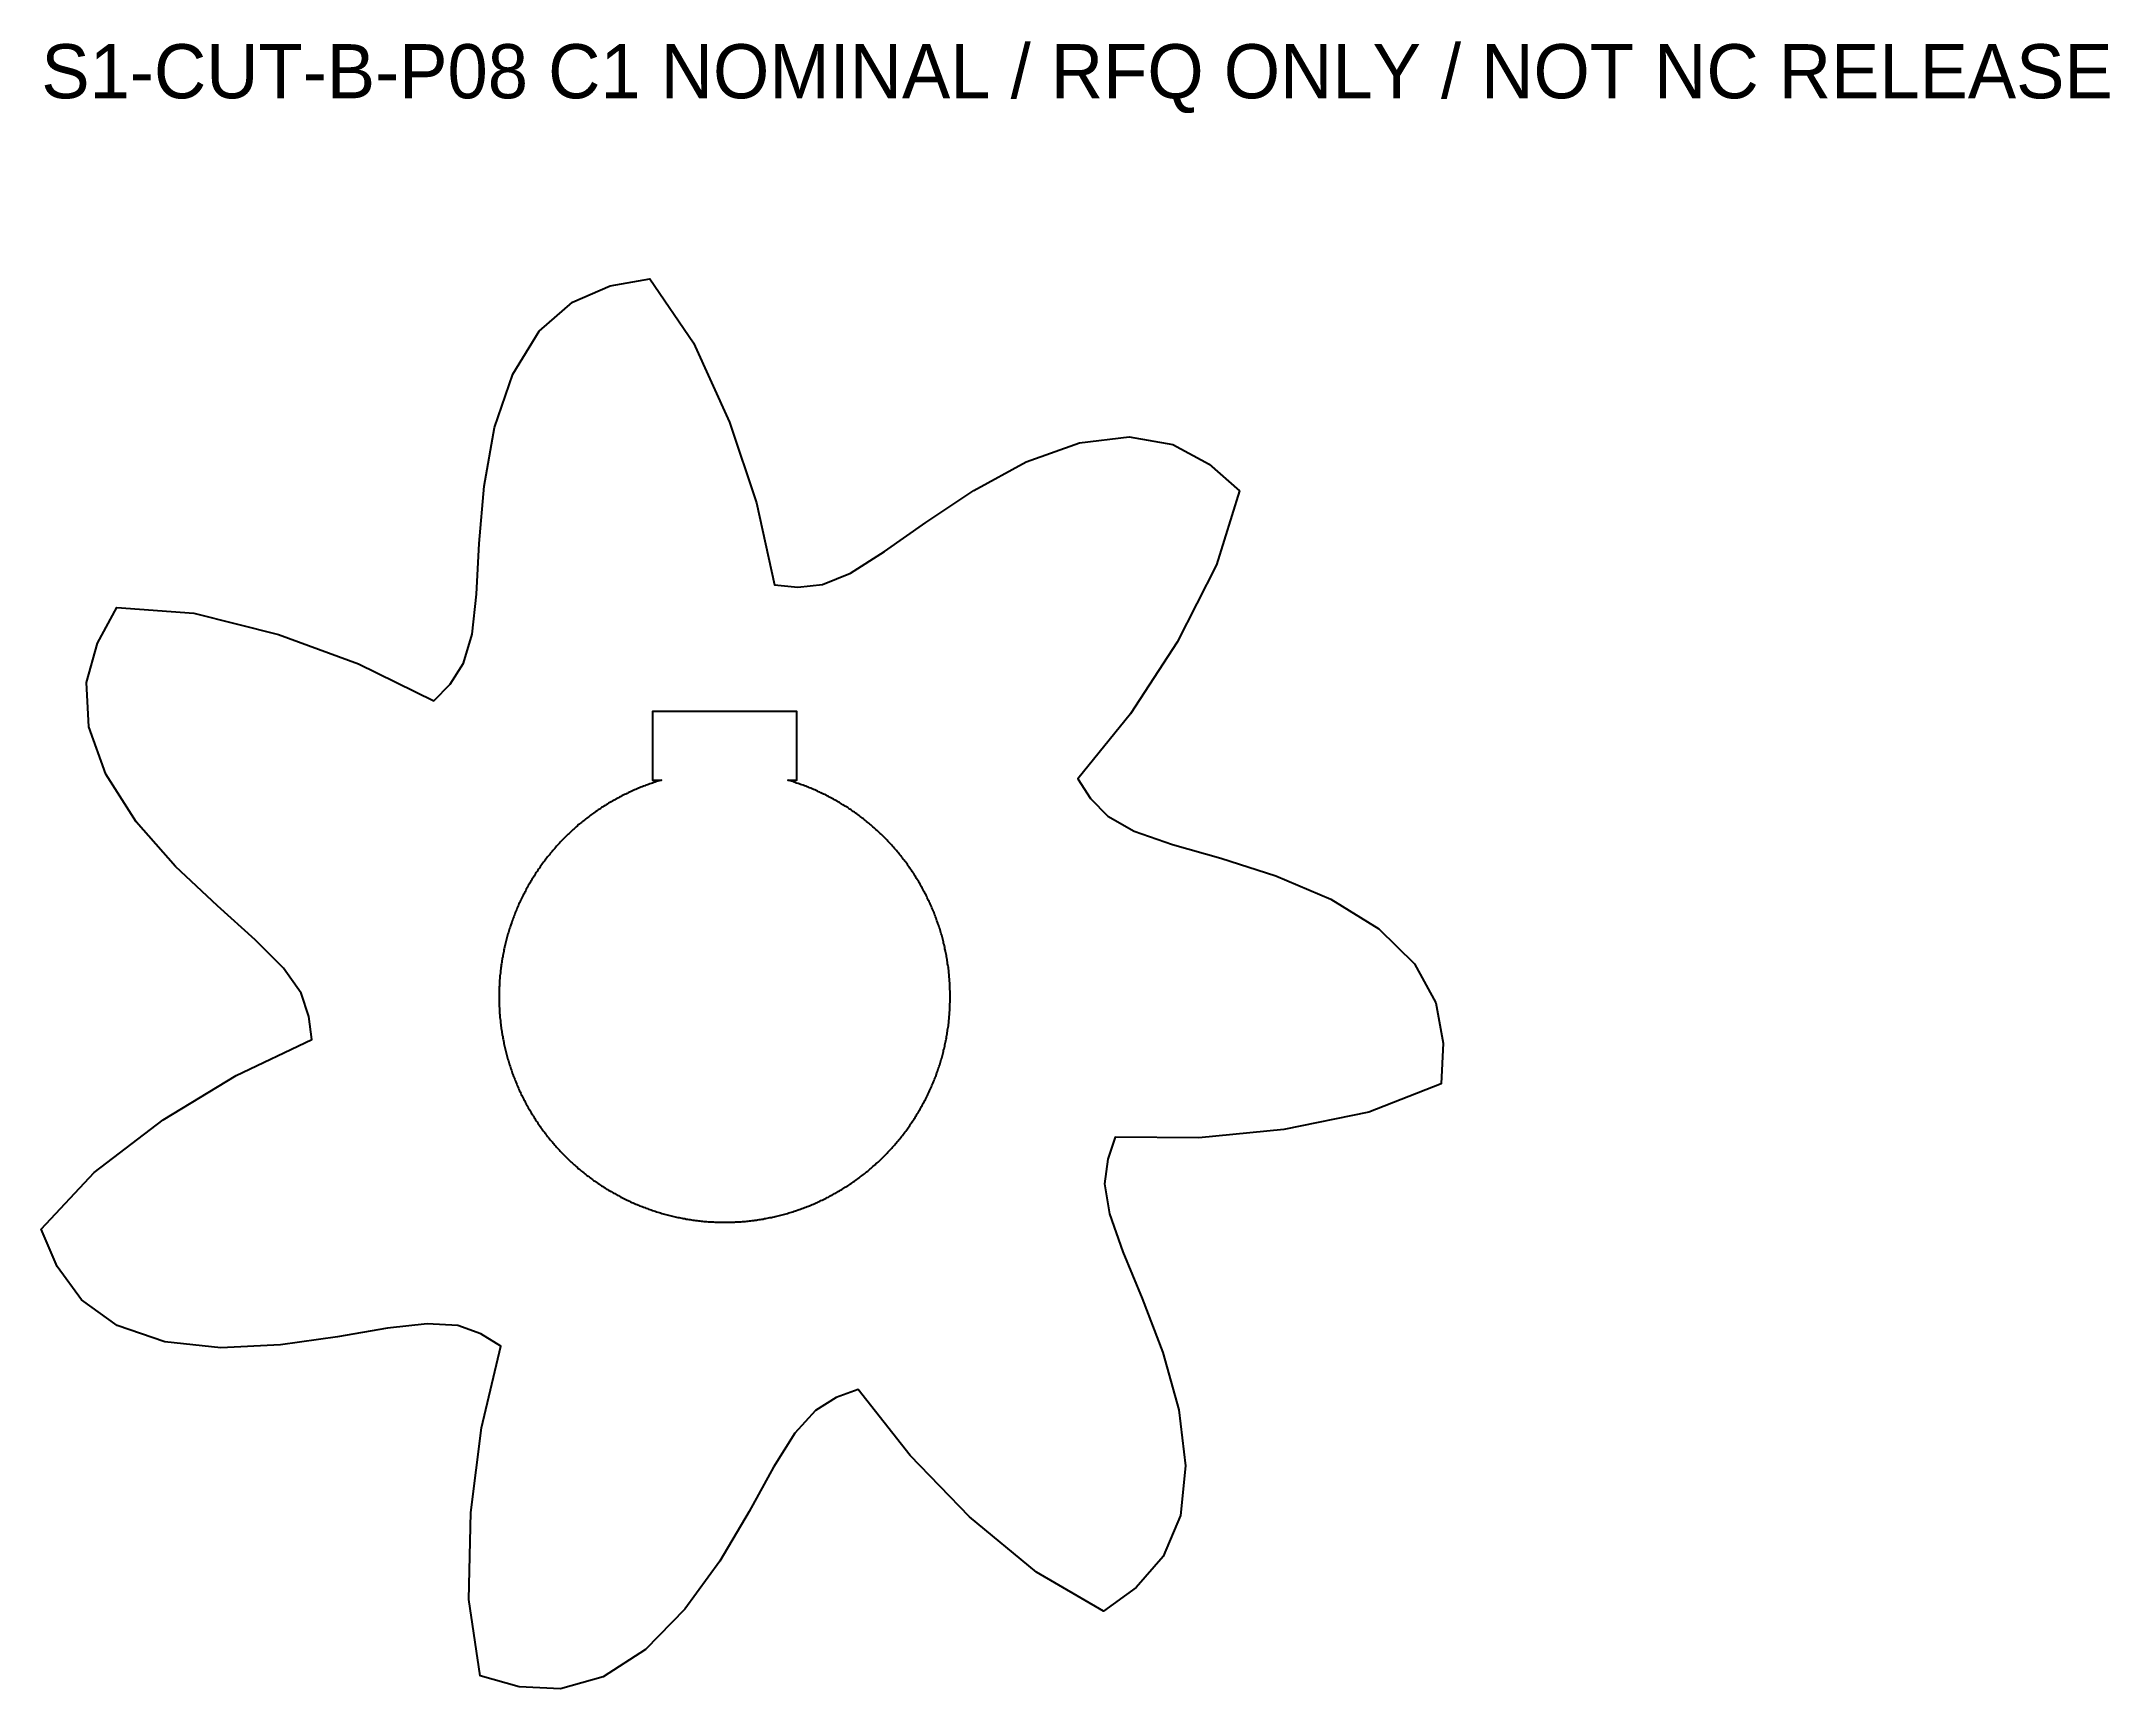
# Model space of a CAD drawing. Header units: millimetres. Extents: x -38 to 77, y -38 to 53.
import ezdxf

# ---------------------------------------------------------------- set-up
doc = ezdxf.new("R2010")
doc.units = ezdxf.units.MM
doc.layers.add('CUT', color=7, linetype='Continuous')
doc.layers.add('INFO', color=7, linetype='Continuous')

msp = doc.modelspace()

# ---------------------------------------------------------------- linework, layer by layer
at = {"layer": 'CUT'}
for points in [[(20.28, 10.98), (21.23, 10), (22.7, 9.18), (24.82, 8.44), (27.51, 7.67), (30.55, 6.7), (33.59, 5.41), (36.25, 3.77), (38.24, 1.82), (39.41, -0.34), (39.82, -2.58), (39.71, -4.82), (35.71, -6.39), (30.99, -7.36), (26.29, -7.82), (21.64, -7.78), (21.23, -9.01), (21.06, -10.37), (21.33, -12.03), (22.07, -14.14), (23.15, -16.73), (24.28, -19.71), (25.17, -22.89), (25.55, -26), (25.26, -28.76), (24.31, -31.02), (22.81, -32.74), (20.99, -34.05), (17.28, -31.9), (13.57, -28.82), (10.28, -25.43), (7.41, -21.77), (6.19, -22.21), (5.03, -22.93), (3.89, -24.18), (2.71, -26.07), (1.36, -28.53), (-0.27, -31.28), (-2.2, -33.95), (-4.39, -36.18), (-6.74, -37.69), (-9.1, -38.35), (-11.38, -38.25), (-13.54, -37.64), (-14.17, -33.4), (-14.07, -28.58), (-13.47, -23.89), (-12.4, -19.37), (-13.51, -18.69), (-14.79, -18.22), (-16.48, -18.12), (-18.69, -18.37), (-21.46, -18.84), (-24.62, -19.29), (-27.92, -19.45), (-31.03, -19.13), (-33.66, -18.23), (-35.65, -16.79), (-37, -14.95), (-37.87, -12.88), (-34.95, -9.74), (-31.12, -6.82), (-27.08, -4.36), (-22.88, -2.38), (-23.04, -1.09), (-23.47, 0.2), (-24.44, 1.58), (-26.02, 3.16), (-28.11, 5.03), (-30.43, 7.22), (-32.61, 9.7), (-34.3, 12.33), (-35.24, 14.95), (-35.36, 17.41), (-34.76, 19.6), (-33.68, 21.57), (-29.41, 21.25), (-24.73, 20.07), (-20.29, 18.45), (-16.12, 16.4), (-15.22, 17.33), (-14.48, 18.48), (-14, 20.09), (-13.75, 22.31), (-13.6, 25.11), (-13.33, 28.3), (-12.75, 31.55), (-11.74, 34.51), (-10.28, 36.88), (-8.44, 38.5), (-6.34, 39.4), (-4.14, 39.79), (-1.72, 36.24), (0.27, 31.85), (1.77, 27.37), (2.77, 22.83), (4.06, 22.7), (5.42, 22.84), (6.98, 23.47), (8.87, 24.67), (11.16, 26.29), (13.81, 28.06), (16.71, 29.64), (19.66, 30.69), (22.42, 31.03), (24.84, 30.6), (26.85, 29.52), (28.53, 28.04), (27.26, 23.94), (25.08, 19.65), (22.5, 15.68), (19.58, 12.07)], [(12.5, 0.15), (12.5, 0.23), (12.5, 0.31), (12.49, 0.38), (12.49, 0.46), (12.49, 0.54), (12.48, 0.61), (12.48, 0.69), (12.48, 0.77), (12.47, 0.84), (12.47, 0.92), (12.46, 1), (12.45, 1.07), (12.45, 1.15), (12.44, 1.23), (12.43, 1.3), (12.42, 1.38), (12.42, 1.45), (12.41, 1.53), (12.4, 1.61), (12.39, 1.68), (12.38, 1.76), (12.36, 1.83), (12.35, 1.91), (12.34, 1.99), (12.33, 2.06), (12.32, 2.14), (12.3, 2.21), (12.29, 2.29), (12.27, 2.36), (12.26, 2.44), (12.24, 2.51), (12.23, 2.59), (12.21, 2.66), (12.2, 2.74), (12.18, 2.81), (12.16, 2.89), (12.14, 2.96), (12.13, 3.04), (12.11, 3.11), (12.09, 3.19), (12.07, 3.26), (12.05, 3.33), (12.03, 3.41), (12.01, 3.48), (11.98, 3.56), (11.96, 3.63), (11.94, 3.7), (11.92, 3.78), (11.89, 3.85), (11.87, 3.92), (11.84, 3.99), (11.82, 4.07), (11.79, 4.14), (11.77, 4.21), (11.74, 4.28), (11.72, 4.36), (11.69, 4.43), (11.66, 4.5), (11.63, 4.57), (11.61, 4.64), (11.58, 4.71), (11.55, 4.78), (11.52, 4.85), (11.49, 4.92), (11.46, 5), (11.43, 5.07), (11.4, 5.14), (11.36, 5.21), (11.33, 5.28), (11.3, 5.34), (11.27, 5.41), (11.23, 5.48), (11.2, 5.55), (11.17, 5.62), (11.13, 5.69), (11.1, 5.76), (11.06, 5.82), (11.02, 5.89), (10.99, 5.96), (10.95, 6.03), (10.91, 6.09), (10.88, 6.16), (10.84, 6.23), (10.8, 6.29), (10.76, 6.36), (10.72, 6.43), (10.68, 6.49), (10.64, 6.56), (10.6, 6.62), (10.56, 6.69), (10.52, 6.75), (10.48, 6.82), (10.44, 6.88), (10.39, 6.94), (10.35, 7.01), (10.31, 7.07), (10.26, 7.13), (10.22, 7.2), (10.18, 7.26), (10.13, 7.32), (10.09, 7.38), (10.04, 7.45), (9.99, 7.51), (9.95, 7.57), (9.9, 7.63), (9.85, 7.69), (9.81, 7.75), (9.76, 7.81), (9.71, 7.87), (9.66, 7.93), (9.61, 7.99), (9.56, 8.05), (9.52, 8.11), (9.47, 8.16), (9.41, 8.22), (9.36, 8.28), (9.31, 8.34), (9.26, 8.39), (9.21, 8.45), (9.16, 8.51), (9.11, 8.56), (9.05, 8.62), (9, 8.67), (8.95, 8.73), (8.89, 8.78), (8.84, 8.84), (8.78, 8.89), (8.73, 8.95), (8.67, 9), (8.62, 9.05), (8.56, 9.11), (8.51, 9.16), (8.45, 9.21), (8.39, 9.26), (8.34, 9.31), (8.28, 9.36), (8.22, 9.41), (8.16, 9.47), (8.11, 9.52), (8.05, 9.56), (7.99, 9.61), (7.93, 9.66), (7.87, 9.71), (7.81, 9.76), (7.75, 9.81), (7.69, 9.85), (7.63, 9.9), (7.57, 9.95), (7.51, 9.99), (7.45, 10.04), (7.38, 10.09), (7.32, 10.13), (7.26, 10.18), (7.2, 10.22), (7.13, 10.26), (7.07, 10.31), (7.01, 10.35), (6.94, 10.39), (6.88, 10.44), (6.82, 10.48), (6.75, 10.52), (6.69, 10.56), (6.62, 10.6), (6.56, 10.64), (6.49, 10.68), (6.43, 10.72), (6.36, 10.76), (6.29, 10.8), (6.23, 10.84), (6.16, 10.88), (6.09, 10.91), (6.03, 10.95), (5.96, 10.99), (5.89, 11.02), (5.82, 11.06), (5.76, 11.1), (5.69, 11.13), (5.62, 11.17), (5.55, 11.2), (5.48, 11.23), (5.41, 11.27), (5.34, 11.3), (5.28, 11.33), (5.21, 11.36), (5.14, 11.4), (5.07, 11.43), (5, 11.46), (4.92, 11.49), (4.85, 11.52), (4.78, 11.55), (4.71, 11.58), (4.64, 11.61), (4.57, 11.63), (4.5, 11.66), (4.43, 11.69), (4.36, 11.72), (4.28, 11.74), (4.21, 11.77), (4.14, 11.79), (4.07, 11.82), (3.99, 11.84), (3.92, 11.87), (3.85, 11.89), (3.78, 11.92), (3.7, 11.94), (3.63, 11.96), (3.56, 11.98), (3.5, 12), (4, 12), (4, 15.8), (-4, 15.8), (-4, 12), (-3.5, 12), (-3.56, 11.98), (-3.63, 11.96), (-3.7, 11.94), (-3.78, 11.92), (-3.85, 11.89), (-3.92, 11.87), (-3.99, 11.84), (-4.07, 11.82), (-4.14, 11.79), (-4.21, 11.77), (-4.28, 11.74), (-4.36, 11.72), (-4.43, 11.69), (-4.5, 11.66), (-4.57, 11.63), (-4.64, 11.61), (-4.71, 11.58), (-4.78, 11.55), (-4.85, 11.52), (-4.92, 11.49), (-5, 11.46), (-5.07, 11.43), (-5.14, 11.4), (-5.21, 11.36), (-5.28, 11.33), (-5.34, 11.3), (-5.41, 11.27), (-5.48, 11.23), (-5.55, 11.2), (-5.62, 11.17), (-5.69, 11.13), (-5.76, 11.1), (-5.82, 11.06), (-5.89, 11.02), (-5.96, 10.99), (-6.03, 10.95), (-6.09, 10.91), (-6.16, 10.88), (-6.23, 10.84), (-6.29, 10.8), (-6.36, 10.76), (-6.43, 10.72), (-6.49, 10.68), (-6.56, 10.64), (-6.62, 10.6), (-6.69, 10.56), (-6.75, 10.52), (-6.82, 10.48), (-6.88, 10.44), (-6.94, 10.39), (-7.01, 10.35), (-7.07, 10.31), (-7.13, 10.26), (-7.2, 10.22), (-7.26, 10.18), (-7.32, 10.13), (-7.38, 10.09), (-7.45, 10.04), (-7.51, 9.99), (-7.57, 9.95), (-7.63, 9.9), (-7.69, 9.85), (-7.75, 9.81), (-7.81, 9.76), (-7.87, 9.71), (-7.93, 9.66), (-7.99, 9.61), (-8.05, 9.56), (-8.11, 9.52), (-8.16, 9.47), (-8.22, 9.41), (-8.28, 9.36), (-8.34, 9.31), (-8.39, 9.26), (-8.45, 9.21), (-8.51, 9.16), (-8.56, 9.11), (-8.62, 9.05), (-8.67, 9), (-8.73, 8.95), (-8.78, 8.89), (-8.84, 8.84), (-8.89, 8.78), (-8.95, 8.73), (-9, 8.67), (-9.05, 8.62), (-9.11, 8.56), (-9.16, 8.51), (-9.21, 8.45), (-9.26, 8.39), (-9.31, 8.34), (-9.36, 8.28), (-9.41, 8.22), (-9.47, 8.16), (-9.52, 8.11), (-9.56, 8.05), (-9.61, 7.99), (-9.66, 7.93), (-9.71, 7.87), (-9.76, 7.81), (-9.81, 7.75), (-9.85, 7.69), (-9.9, 7.63), (-9.95, 7.57), (-9.99, 7.51), (-10.04, 7.45), (-10.09, 7.38), (-10.13, 7.32), (-10.18, 7.26), (-10.22, 7.2), (-10.26, 7.13), (-10.31, 7.07), (-10.35, 7.01), (-10.39, 6.94), (-10.44, 6.88), (-10.48, 6.82), (-10.52, 6.75), (-10.56, 6.69), (-10.6, 6.62), (-10.64, 6.56), (-10.68, 6.49), (-10.72, 6.43), (-10.76, 6.36), (-10.8, 6.29), (-10.84, 6.23), (-10.88, 6.16), (-10.91, 6.09), (-10.95, 6.03), (-10.99, 5.96), (-11.02, 5.89), (-11.06, 5.82), (-11.1, 5.76), (-11.13, 5.69), (-11.17, 5.62), (-11.2, 5.55), (-11.23, 5.48), (-11.27, 5.41), (-11.3, 5.34), (-11.33, 5.28), (-11.36, 5.21), (-11.4, 5.14), (-11.43, 5.07), (-11.46, 5), (-11.49, 4.92), (-11.52, 4.85), (-11.55, 4.78), (-11.58, 4.71), (-11.61, 4.64), (-11.63, 4.57), (-11.66, 4.5), (-11.69, 4.43), (-11.72, 4.36), (-11.74, 4.28), (-11.77, 4.21), (-11.79, 4.14), (-11.82, 4.07), (-11.84, 3.99), (-11.87, 3.92), (-11.89, 3.85), (-11.92, 3.78), (-11.94, 3.7), (-11.96, 3.63), (-11.98, 3.56), (-12.01, 3.48), (-12.03, 3.41), (-12.05, 3.33), (-12.07, 3.26), (-12.09, 3.19), (-12.11, 3.11), (-12.13, 3.04), (-12.14, 2.96), (-12.16, 2.89), (-12.18, 2.81), (-12.2, 2.74), (-12.21, 2.66), (-12.23, 2.59), (-12.24, 2.51), (-12.26, 2.44), (-12.27, 2.36), (-12.29, 2.29), (-12.3, 2.21), (-12.32, 2.14), (-12.33, 2.06), (-12.34, 1.99), (-12.35, 1.91), (-12.36, 1.83), (-12.38, 1.76), (-12.39, 1.68), (-12.4, 1.61), (-12.41, 1.53), (-12.42, 1.45), (-12.42, 1.38), (-12.43, 1.3), (-12.44, 1.23), (-12.45, 1.15), (-12.45, 1.07), (-12.46, 1), (-12.47, 0.92), (-12.47, 0.84), (-12.48, 0.77), (-12.48, 0.69), (-12.48, 0.61), (-12.49, 0.54), (-12.49, 0.46), (-12.49, 0.38), (-12.5, 0.31), (-12.5, 0.23), (-12.5, 0.15), (-12.5, 0.08), (-12.5, 0), (-12.5, -0.08), (-12.5, -0.15), (-12.5, -0.23), (-12.5, -0.31), (-12.49, -0.38), (-12.49, -0.46), (-12.49, -0.54), (-12.48, -0.61), (-12.48, -0.69), (-12.48, -0.77), (-12.47, -0.84), (-12.47, -0.92), (-12.46, -1), (-12.45, -1.07), (-12.45, -1.15), (-12.44, -1.23), (-12.43, -1.3), (-12.42, -1.38), (-12.42, -1.45), (-12.41, -1.53), (-12.4, -1.61), (-12.39, -1.68), (-12.38, -1.76), (-12.36, -1.83), (-12.35, -1.91), (-12.34, -1.99), (-12.33, -2.06), (-12.32, -2.14), (-12.3, -2.21), (-12.29, -2.29), (-12.27, -2.36), (-12.26, -2.44), (-12.24, -2.51), (-12.23, -2.59), (-12.21, -2.66), (-12.2, -2.74), (-12.18, -2.81), (-12.16, -2.89), (-12.14, -2.96), (-12.13, -3.04), (-12.11, -3.11), (-12.09, -3.19), (-12.07, -3.26), (-12.05, -3.33), (-12.03, -3.41), (-12.01, -3.48), (-11.98, -3.56), (-11.96, -3.63), (-11.94, -3.7), (-11.92, -3.78), (-11.89, -3.85), (-11.87, -3.92), (-11.84, -3.99), (-11.82, -4.07), (-11.79, -4.14), (-11.77, -4.21), (-11.74, -4.28), (-11.72, -4.36), (-11.69, -4.43), (-11.66, -4.5), (-11.63, -4.57), (-11.61, -4.64), (-11.58, -4.71), (-11.55, -4.78), (-11.52, -4.85), (-11.49, -4.92), (-11.46, -5), (-11.43, -5.07), (-11.4, -5.14), (-11.36, -5.21), (-11.33, -5.28), (-11.3, -5.34), (-11.27, -5.41), (-11.23, -5.48), (-11.2, -5.55), (-11.17, -5.62), (-11.13, -5.69), (-11.1, -5.76), (-11.06, -5.82), (-11.02, -5.89), (-10.99, -5.96), (-10.95, -6.03), (-10.91, -6.09), (-10.88, -6.16), (-10.84, -6.23), (-10.8, -6.29), (-10.76, -6.36), (-10.72, -6.43), (-10.68, -6.49), (-10.64, -6.56), (-10.6, -6.62), (-10.56, -6.69), (-10.52, -6.75), (-10.48, -6.82), (-10.44, -6.88), (-10.39, -6.94), (-10.35, -7.01), (-10.31, -7.07), (-10.26, -7.13), (-10.22, -7.2), (-10.18, -7.26), (-10.13, -7.32), (-10.09, -7.38), (-10.04, -7.45), (-9.99, -7.51), (-9.95, -7.57), (-9.9, -7.63), (-9.85, -7.69), (-9.81, -7.75), (-9.76, -7.81), (-9.71, -7.87), (-9.66, -7.93), (-9.61, -7.99), (-9.56, -8.05), (-9.52, -8.11), (-9.47, -8.16), (-9.41, -8.22), (-9.36, -8.28), (-9.31, -8.34), (-9.26, -8.39), (-9.21, -8.45), (-9.16, -8.51), (-9.11, -8.56), (-9.05, -8.62), (-9, -8.67), (-8.95, -8.73), (-8.89, -8.78), (-8.84, -8.84), (-8.78, -8.89), (-8.73, -8.95), (-8.67, -9), (-8.62, -9.05), (-8.56, -9.11), (-8.51, -9.16), (-8.45, -9.21), (-8.39, -9.26), (-8.34, -9.31), (-8.28, -9.36), (-8.22, -9.41), (-8.16, -9.47), (-8.11, -9.52), (-8.05, -9.56), (-7.99, -9.61), (-7.93, -9.66), (-7.87, -9.71), (-7.81, -9.76), (-7.75, -9.81), (-7.69, -9.85), (-7.63, -9.9), (-7.57, -9.95), (-7.51, -9.99), (-7.45, -10.04), (-7.38, -10.09), (-7.32, -10.13), (-7.26, -10.18), (-7.2, -10.22), (-7.13, -10.26), (-7.07, -10.31), (-7.01, -10.35), (-6.94, -10.39), (-6.88, -10.44), (-6.82, -10.48), (-6.75, -10.52), (-6.69, -10.56), (-6.62, -10.6), (-6.56, -10.64), (-6.49, -10.68), (-6.43, -10.72), (-6.36, -10.76), (-6.29, -10.8), (-6.23, -10.84), (-6.16, -10.88), (-6.09, -10.91), (-6.03, -10.95), (-5.96, -10.99), (-5.89, -11.02), (-5.82, -11.06), (-5.76, -11.1), (-5.69, -11.13), (-5.62, -11.17), (-5.55, -11.2), (-5.48, -11.23), (-5.41, -11.27), (-5.34, -11.3), (-5.28, -11.33), (-5.21, -11.36), (-5.14, -11.4), (-5.07, -11.43), (-5, -11.46), (-4.92, -11.49), (-4.85, -11.52), (-4.78, -11.55), (-4.71, -11.58), (-4.64, -11.61), (-4.57, -11.63), (-4.5, -11.66), (-4.43, -11.69), (-4.36, -11.72), (-4.28, -11.74), (-4.21, -11.77), (-4.14, -11.79), (-4.07, -11.82), (-3.99, -11.84), (-3.92, -11.87), (-3.85, -11.89), (-3.78, -11.92), (-3.7, -11.94), (-3.63, -11.96), (-3.56, -11.98), (-3.48, -12.01), (-3.41, -12.03), (-3.33, -12.05), (-3.26, -12.07), (-3.19, -12.09), (-3.11, -12.11), (-3.04, -12.13), (-2.96, -12.14), (-2.89, -12.16), (-2.81, -12.18), (-2.74, -12.2), (-2.66, -12.21), (-2.59, -12.23), (-2.51, -12.24), (-2.44, -12.26), (-2.36, -12.27), (-2.29, -12.29), (-2.21, -12.3), (-2.14, -12.32), (-2.06, -12.33), (-1.99, -12.34), (-1.91, -12.35), (-1.83, -12.36), (-1.76, -12.38), (-1.68, -12.39), (-1.61, -12.4), (-1.53, -12.41), (-1.45, -12.42), (-1.38, -12.42), (-1.3, -12.43), (-1.23, -12.44), (-1.15, -12.45), (-1.07, -12.45), (-1, -12.46), (-0.92, -12.47), (-0.84, -12.47), (-0.77, -12.48), (-0.69, -12.48), (-0.61, -12.48), (-0.54, -12.49), (-0.46, -12.49), (-0.38, -12.49), (-0.31, -12.5), (-0.23, -12.5), (-0.15, -12.5), (-0.08, -12.5), (0, -12.5), (0.08, -12.5), (0.15, -12.5), (0.23, -12.5), (0.31, -12.5), (0.38, -12.49), (0.46, -12.49), (0.54, -12.49), (0.61, -12.48), (0.69, -12.48), (0.77, -12.48), (0.84, -12.47), (0.92, -12.47), (1, -12.46), (1.07, -12.45), (1.15, -12.45), (1.23, -12.44), (1.3, -12.43), (1.38, -12.42), (1.45, -12.42), (1.53, -12.41), (1.61, -12.4), (1.68, -12.39), (1.76, -12.38), (1.83, -12.36), (1.91, -12.35), (1.99, -12.34), (2.06, -12.33), (2.14, -12.32), (2.21, -12.3), (2.29, -12.29), (2.36, -12.27), (2.44, -12.26), (2.51, -12.24), (2.59, -12.23), (2.66, -12.21), (2.74, -12.2), (2.81, -12.18), (2.89, -12.16), (2.96, -12.14), (3.04, -12.13), (3.11, -12.11), (3.19, -12.09), (3.26, -12.07), (3.33, -12.05), (3.41, -12.03), (3.48, -12.01), (3.56, -11.98), (3.63, -11.96), (3.7, -11.94), (3.78, -11.92), (3.85, -11.89), (3.92, -11.87), (3.99, -11.84), (4.07, -11.82), (4.14, -11.79), (4.21, -11.77), (4.28, -11.74), (4.36, -11.72), (4.43, -11.69), (4.5, -11.66), (4.57, -11.63), (4.64, -11.61), (4.71, -11.58), (4.78, -11.55), (4.85, -11.52), (4.92, -11.49), (5, -11.46), (5.07, -11.43), (5.14, -11.4), (5.21, -11.36), (5.28, -11.33), (5.34, -11.3), (5.41, -11.27), (5.48, -11.23), (5.55, -11.2), (5.62, -11.17), (5.69, -11.13), (5.76, -11.1), (5.82, -11.06), (5.89, -11.02), (5.96, -10.99), (6.03, -10.95), (6.09, -10.91), (6.16, -10.88), (6.23, -10.84), (6.29, -10.8), (6.36, -10.76), (6.43, -10.72), (6.49, -10.68), (6.56, -10.64), (6.62, -10.6), (6.69, -10.56), (6.75, -10.52), (6.82, -10.48), (6.88, -10.44), (6.94, -10.39), (7.01, -10.35), (7.07, -10.31), (7.13, -10.26), (7.2, -10.22), (7.26, -10.18), (7.32, -10.13), (7.38, -10.09), (7.45, -10.04), (7.51, -9.99), (7.57, -9.95), (7.63, -9.9), (7.69, -9.85), (7.75, -9.81), (7.81, -9.76), (7.87, -9.71), (7.93, -9.66), (7.99, -9.61), (8.05, -9.56), (8.11, -9.52), (8.16, -9.47), (8.22, -9.41), (8.28, -9.36), (8.34, -9.31), (8.39, -9.26), (8.45, -9.21), (8.51, -9.16), (8.56, -9.11), (8.62, -9.05), (8.67, -9), (8.73, -8.95), (8.78, -8.89), (8.84, -8.84), (8.89, -8.78), (8.95, -8.73), (9, -8.67), (9.05, -8.62), (9.11, -8.56), (9.16, -8.51), (9.21, -8.45), (9.26, -8.39), (9.31, -8.34), (9.36, -8.28), (9.41, -8.22), (9.47, -8.16), (9.52, -8.11), (9.56, -8.05), (9.61, -7.99), (9.66, -7.93), (9.71, -7.87), (9.76, -7.81), (9.81, -7.75), (9.85, -7.69), (9.9, -7.63), (9.95, -7.57), (9.99, -7.51), (10.04, -7.45), (10.09, -7.38), (10.13, -7.32), (10.18, -7.26), (10.22, -7.2), (10.26, -7.13), (10.31, -7.07), (10.35, -7.01), (10.39, -6.94), (10.44, -6.88), (10.48, -6.82), (10.52, -6.75), (10.56, -6.69), (10.6, -6.62), (10.64, -6.56), (10.68, -6.49), (10.72, -6.43), (10.76, -6.36), (10.8, -6.29), (10.84, -6.23), (10.88, -6.16), (10.91, -6.09), (10.95, -6.03), (10.99, -5.96), (11.02, -5.89), (11.06, -5.82), (11.1, -5.76), (11.13, -5.69), (11.17, -5.62), (11.2, -5.55), (11.23, -5.48), (11.27, -5.41), (11.3, -5.34), (11.33, -5.28), (11.36, -5.21), (11.4, -5.14), (11.43, -5.07), (11.46, -5), (11.49, -4.92), (11.52, -4.85), (11.55, -4.78), (11.58, -4.71), (11.61, -4.64), (11.63, -4.57), (11.66, -4.5), (11.69, -4.43), (11.72, -4.36), (11.74, -4.28), (11.77, -4.21), (11.79, -4.14), (11.82, -4.07), (11.84, -3.99), (11.87, -3.92), (11.89, -3.85), (11.92, -3.78), (11.94, -3.7), (11.96, -3.63), (11.98, -3.56), (12.01, -3.48), (12.03, -3.41), (12.05, -3.33), (12.07, -3.26), (12.09, -3.19), (12.11, -3.11), (12.13, -3.04), (12.14, -2.96), (12.16, -2.89), (12.18, -2.81), (12.2, -2.74), (12.21, -2.66), (12.23, -2.59), (12.24, -2.51), (12.26, -2.44), (12.27, -2.36), (12.29, -2.29), (12.3, -2.21), (12.32, -2.14), (12.33, -2.06), (12.34, -1.99), (12.35, -1.91), (12.36, -1.83), (12.38, -1.76), (12.39, -1.68), (12.4, -1.61), (12.41, -1.53), (12.42, -1.45), (12.42, -1.38), (12.43, -1.3), (12.44, -1.23), (12.45, -1.15), (12.45, -1.07), (12.46, -1), (12.47, -0.92), (12.47, -0.84), (12.48, -0.77), (12.48, -0.69), (12.48, -0.61), (12.49, -0.54), (12.49, -0.46), (12.49, -0.38), (12.5, -0.31), (12.5, -0.23), (12.5, -0.15), (12.5, -0.08), (12.5, 0), (12.5, 0.08)]]:
    msp.add_lwpolyline(points, close=True, dxfattribs=at)

# ---------------------------------------------------------------- texts
at = {"layer": 'INFO'}
msp.add_text('S1-CUT-B-P08 C1 NOMINAL / RFQ ONLY / NOT NC RELEASE', height=3, dxfattribs=at).set_placement((-37.87, 49.79))

doc.saveas('drawing.dxf')
